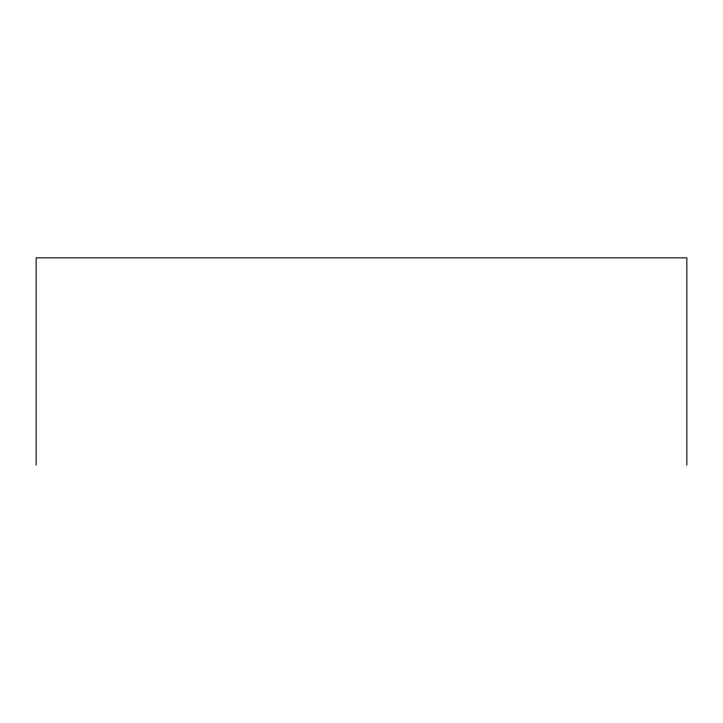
<?xml version="1.0" encoding="UTF-8"?>
<svg xmlns="http://www.w3.org/2000/svg" width="723" height="723" viewBox="0 0 723 723"><rect width="100%" height="100%" fill="white"/><g stroke="black" fill="none" stroke-linecap="round" stroke-linejoin="round"><path stroke-width="1.08" d="M686.85 465.151L686.85 257.849L36.15 257.849L36.15 465.151"/></g></svg>
